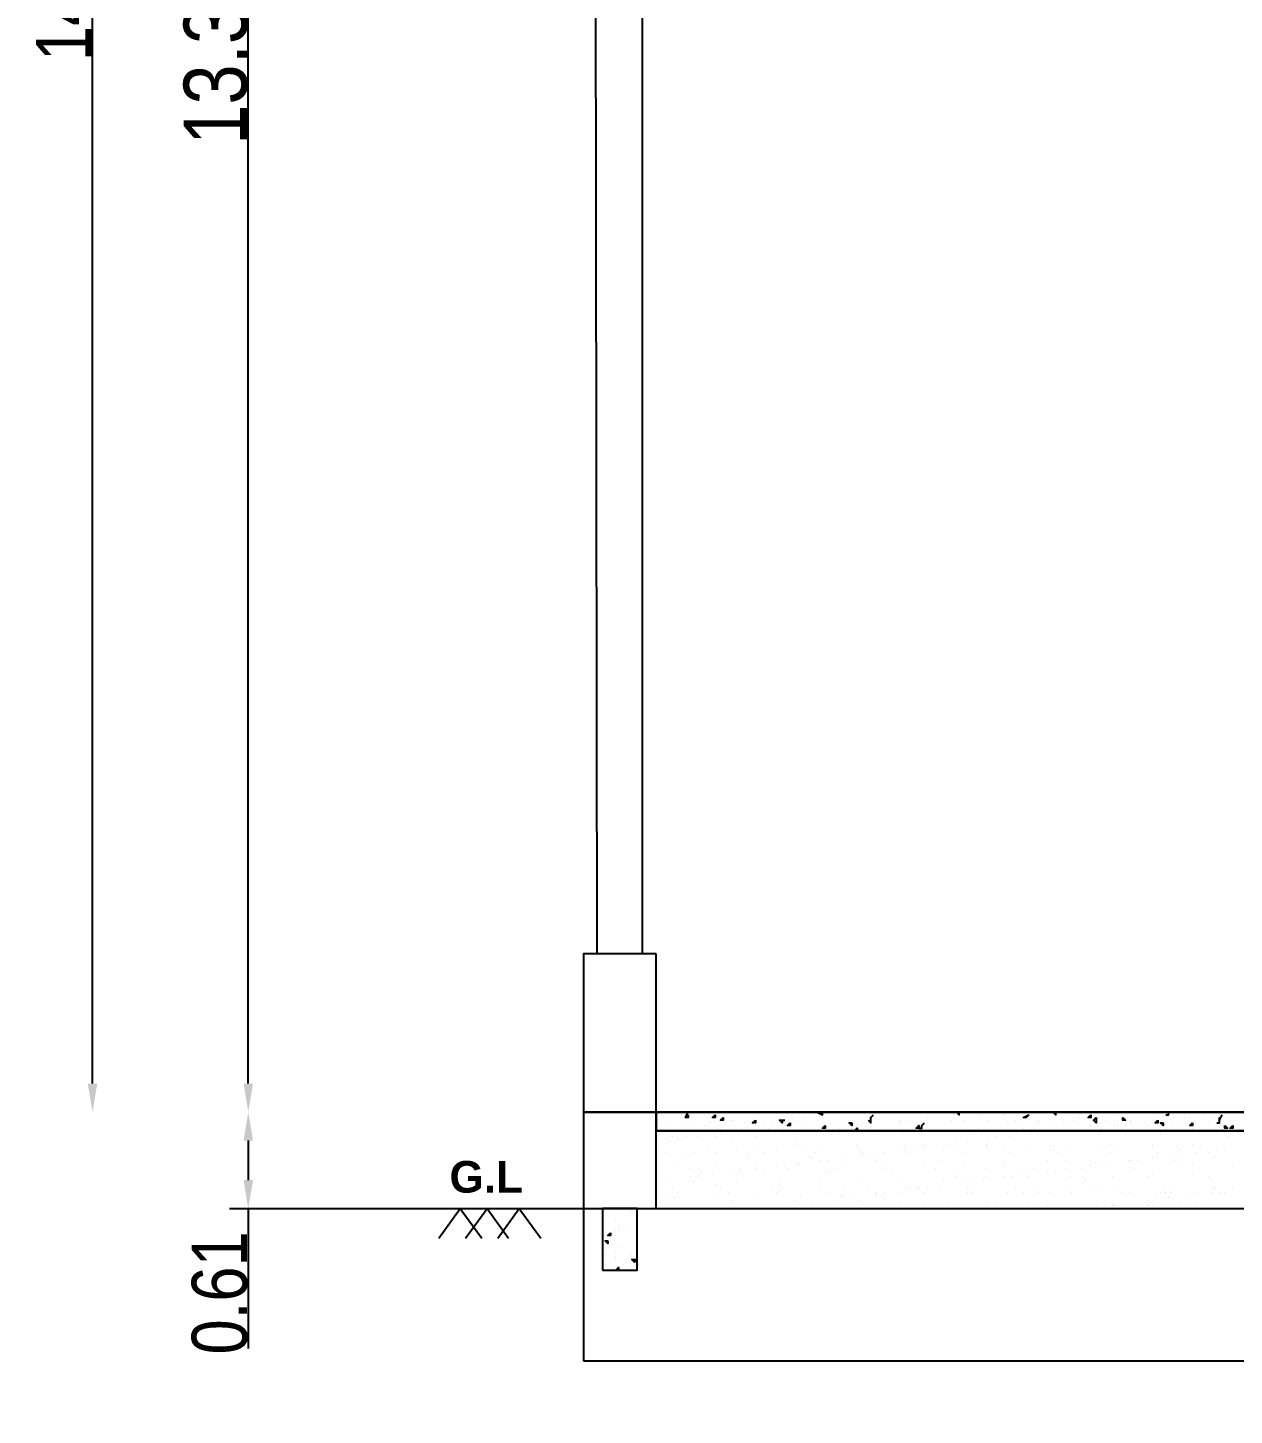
# Model space of a CAD drawing. Header units: metres. Extents: x -941 to 1333, y -28 to 1490.
# Drawn here: x 1014.8 to 1022.43, y 365.86 to 374.63 of the extents above; entities that cross this region are included whole.
import ezdxf

# ---------------------------------------------------------------- set-up
doc = ezdxf.new("R2010")
doc.units = ezdxf.units.M
for name, color, linetype in [('BLK_2_FLR_0_REGULAR_ROOM_1', 4, 'Continuous'), ('BLK_2_HT_OF_BLDG', 5, 'Continuous'), ('BLK_2_PLINTH_HEIGHT', 7, 'Continuous'), ('window', 3, 'Continuous')]:
    doc.layers.add(name, color=color, linetype=linetype)
doc.styles.add('PDF Arial Bold', font='arialbd.ttf')
doc.styles.add('style2A', font='swissc.ttf')
doc.dimstyles.get("Standard").update_dxf_attribs({"dimtxt": 0.4, "dimasz": 0.18, "dimexe": 0.18, "dimexo": 0.0625, "dimgap": 0, "dimtad": 0, "dimzin": 0, "dimdsep": 46, "dimtxsty": 'style2A', "dimcen": 0.09, "dimse1": 1, "dimse2": 1, "dimadec": 0, "dimazin": 0, "dimtfac": 1, "dimtofl": 0, "dimtmove": 0, "dimatfit": 3, "dimfxl": 0, "dimtolj": 1, "dimtzin": 0, "dimarcsym": 0})

# ---------------------------------------------------------------- blocks, each defined once
blk = doc.blocks.new('*D948')
at = {"layer": 'BLK_2_PLINTH_HEIGHT', "color": 0, "lineweight": -2}
for p, q in [((1016.1952, 367.5928), (1016.1952, 367.3423)), ((1016.1952, 367.1623), (1016.1952, 366.2766))]:
    blk.add_line(p, q, dxfattribs=at)
at = {"layer": 'BLK_2_PLINTH_HEIGHT', "color": 0}
for points in [[(1016.1652, 367.5928), (1016.2252, 367.5928), (1016.1952, 367.7728)], [(1016.1652, 367.3423), (1016.2252, 367.3423), (1016.1952, 367.1623)]]:
    blk.add_solid(points, dxfattribs=at)
at = {"layer": 'Defpoints', "color": 0}
for p in [(1018.315, 367.7728), (1016.1952, 367.1623), (1018.315, 367.1623)]:
    blk.add_point(p, dxfattribs=at)
at = {"layer": 'BLK_2_PLINTH_HEIGHT', "color": 0, "insert": (1016.0155, 366.6295), "char_height": 0.35, "attachment_point": 5, "rotation": 90, "style": 'style2A'}
blk.add_mtext('\\A2;0.61', dxfattribs=at)
blk = doc.blocks.new('*D958')
at = {"layer": 'BLK_2_HT_OF_BLDG', "color": 0, "lineweight": -2}
blk.add_line((1015.2107, 367.9528), (1015.2107, 381.8887), dxfattribs=at)
at = {"layer": 'BLK_2_HT_OF_BLDG', "color": 0}
for points in [[(1015.1807, 381.8887), (1015.2407, 381.8887), (1015.2107, 382.0687)], [(1015.1807, 367.9528), (1015.2407, 367.9528), (1015.2107, 367.7728)]]:
    blk.add_solid(points, dxfattribs=at)
at = {"layer": 'Defpoints', "color": 0}
for p in [(1015.2107, 382.0687), (1025.0305, 382.0687), (1018.315, 367.7728)]:
    blk.add_point(p, dxfattribs=at)
at = {"layer": 'BLK_2_HT_OF_BLDG', "color": 0, "insert": (1015.031, 374.9208), "char_height": 0.35, "attachment_point": 5, "rotation": 90, "style": 'style2A'}
blk.add_mtext('\\A2;14.30', dxfattribs=at)
blk = doc.blocks.new('*D955')
at = {"layer": 'BLK_2_FLR_0_REGULAR_ROOM_1', "color": 0, "lineweight": -2}
blk.add_line((1016.1952, 367.9528), (1016.1952, 380.973), dxfattribs=at)
at = {"layer": 'BLK_2_FLR_0_REGULAR_ROOM_1', "color": 0}
for points in [[(1016.1652, 380.973), (1016.2252, 380.973), (1016.1952, 381.153)], [(1016.1652, 367.9528), (1016.2252, 367.9528), (1016.1952, 367.7728)]]:
    blk.add_solid(points, dxfattribs=at)
at = {"layer": 'Defpoints', "color": 0}
for p in [(1016.1952, 381.153), (1025.0559, 381.153), (1025.0559, 367.7728)]:
    blk.add_point(p, dxfattribs=at)
at = {"layer": 'BLK_2_FLR_0_REGULAR_ROOM_1', "color": 0, "insert": (1015.9898, 374.4629), "char_height": 0.4, "attachment_point": 5, "rotation": 90, "style": 'style2A'}
blk.add_mtext('\\A2;13.38', dxfattribs=at)

msp = doc.modelspace()

# ---------------------------------------------------------------- linework, layer by layer
at = {"lineweight": 25}
for points in [[(1018.39975, 368.77335), (1018.38279, 381.15298)], [(1018.68805, 368.77335), (1018.68805, 381.15298)], [(1018.31496, 367.77281), (1031.81385, 367.77281)], [(1018.97634, 367.75585), (1018.97634, 367.73889), (1018.95938, 367.73889), (1018.97634, 367.77281)], [(1019.02721, 367.77281), (1019.02721, 367.77281)], [(1019.79034, 367.77281), (1019.82426, 367.75585), (1019.82426, 367.77281)], [(1020.67218, 367.77281), (1020.68914, 367.75585), (1020.68914, 367.77281)], [(1021.28268, 367.77281), (1021.28268, 367.77281)], [(1021.28268, 367.77281), (1021.29964, 367.75585), (1021.29964, 367.77281)], [(1021.99493, 367.75585), (1022.01189, 367.75585), (1022.01189, 367.77281)], [(1018.80675, 367.75585), (1018.80675, 367.75585)], [(1018.84067, 367.68801), (1018.84067, 367.68801)], [(1018.95938, 367.75585), (1018.95938, 367.75585)], [(1018.95938, 367.68801), (1018.95938, 367.68801)], [(1018.9933, 367.68801), (1018.9933, 367.68801)], [(1019.07809, 367.68801), (1019.07809, 367.68801)], [(1019.11201, 367.70497), (1019.11201, 367.70497)], [(1019.24767, 367.72193), (1019.24767, 367.72193)], [(1019.26463, 367.72193), (1019.26463, 367.72193)], [(1019.26463, 367.68801), (1019.26463, 367.68801)], [(1019.33246, 367.70497), (1019.33246, 367.70497)], [(1019.41726, 367.75585), (1019.41726, 367.75585)], [(1019.41726, 367.75585), (1019.41726, 367.75585)], [(1019.45117, 367.70497), (1019.45117, 367.70497)], [(1019.50205, 367.68801), (1019.50205, 367.68801)], [(1019.56988, 367.72193), (1019.56988, 367.70497), (1019.55292, 367.72193), (1019.58684, 367.72193)], [(1019.63772, 367.73889), (1019.63772, 367.73889)], [(1019.67163, 367.72193), (1019.67163, 367.72193)], [(1019.70555, 367.73889), (1019.70555, 367.73889)], [(1019.72251, 367.68801), (1019.72251, 367.68801)], [(1019.82426, 367.75585), (1019.82426, 367.75585)], [(1019.84122, 367.73889), (1019.84122, 367.73889)], [(1019.87513, 367.70497), (1019.87513, 367.70497)], [(1019.92601, 367.75585), (1019.92601, 367.75585)], [(1020.02776, 367.73889), (1020.02776, 367.73889)], [(1020.07863, 367.75585), (1020.07863, 367.75585)], [(1020.11255, 367.72193), (1020.12951, 367.70497), (1020.12951, 367.73889), (1020.14647, 367.75585)], [(1020.12951, 367.68801), (1020.12951, 367.68801)], [(1020.18038, 367.75585), (1020.18038, 367.75585)], [(1020.24822, 367.75585), (1020.24822, 367.75585)], [(1020.31605, 367.72193), (1020.31605, 367.72193)], [(1020.31605, 367.70497), (1020.31605, 367.70497)], [(1020.38389, 367.72193), (1020.38389, 367.72193)], [(1020.40084, 367.73889), (1020.40084, 367.73889)], [(1020.43476, 367.67106), (1020.4178, 367.67106), (1020.43476, 367.68801), (1020.43476, 367.67106), (1020.45172, 367.67106), (1020.45172, 367.68801), (1020.46868, 367.70497)], [(1020.48564, 367.73889), (1020.48564, 367.73889)], [(1020.48564, 367.70497), (1020.48564, 367.70497)], [(1020.50259, 367.73889), (1020.50259, 367.73889)], [(1020.55347, 367.73889), (1020.55347, 367.73889)], [(1020.63826, 367.72193), (1020.63826, 367.72193)], [(1020.65522, 367.75585), (1020.65522, 367.75585)], [(1020.72305, 367.72193), (1020.72305, 367.72193)], [(1020.80785, 367.73889), (1020.80785, 367.73889)], [(1020.8248, 367.75585), (1020.8248, 367.75585)], [(1020.87568, 367.72193), (1020.87568, 367.72193)], [(1020.96047, 367.75585), (1020.96047, 367.75585)], [(1020.97743, 367.75585), (1020.97743, 367.75585)], [(1020.99439, 367.70497), (1020.99439, 367.70497)], [(1021.04526, 367.72193), (1021.04526, 367.72193)], [(1021.06222, 367.70497), (1021.06222, 367.70497)], [(1021.14701, 367.75585), (1021.14701, 367.75585)], [(1021.18093, 367.72193), (1021.18093, 367.72193)], [(1021.19789, 367.70497), (1021.19789, 367.70497)], [(1021.26572, 367.70497), (1021.26572, 367.70497)], [(1021.29964, 367.73889), (1021.29964, 367.73889)], [(1021.35051, 367.70497), (1021.35051, 367.70497)], [(1021.36747, 367.75585), (1021.36747, 367.75585)], [(1021.36747, 367.70497), (1021.36747, 367.70497)], [(1021.41835, 367.72193), (1021.41835, 367.72193)], [(1021.43531, 367.75585), (1021.43531, 367.75585)], [(1021.45226, 367.73889), (1021.45226, 367.73889)], [(1021.5201, 367.73889), (1021.5201, 367.73889)], [(1021.5201, 367.68801), (1021.5201, 367.68801)], [(1021.57097, 367.73889), (1021.57097, 367.73889)], [(1021.62185, 367.72193), (1021.62185, 367.72193)], [(1021.67272, 367.68801), (1021.67272, 367.68801)], [(1021.68968, 367.75585), (1021.68968, 367.75585)], [(1021.68968, 367.68801), (1021.68968, 367.68801)], [(1021.7236, 367.75585), (1021.7236, 367.75585)], [(1021.74056, 367.68801), (1021.74056, 367.68801)], [(1021.77447, 367.72193), (1021.77447, 367.72193)], [(1021.77447, 367.70497), (1021.77447, 367.70497)], [(1021.84231, 367.68801), (1021.84231, 367.68801)], [(1021.85927, 367.70497), (1021.85927, 367.70497)], [(1021.87622, 367.68801), (1021.87622, 367.68801)], [(1021.94406, 367.72193), (1021.94406, 367.72193)], [(1021.94406, 367.72193), (1021.94406, 367.72193)], [(1022.02885, 367.70497), (1022.02885, 367.70497)], [(1022.04581, 367.73889), (1022.04581, 367.73889)], [(1022.09668, 367.70497), (1022.09668, 367.70497)], [(1022.11364, 367.75585), (1022.11364, 367.75585)], [(1022.11364, 367.73889), (1022.11364, 367.73889)], [(1022.18148, 367.72193), (1022.18148, 367.72193)], [(1022.23235, 367.75585), (1022.23235, 367.75585)], [(1022.26627, 367.70497), (1022.26627, 367.70497)], [(1022.31714, 367.70497), (1022.3341, 367.70497), (1022.3341, 367.73889)], [(1022.3341, 367.72193), (1022.35106, 367.75585)], [(1022.3341, 367.75585), (1022.3341, 367.75585)], [(1022.40194, 367.68801), (1022.40194, 367.68801)], [(1022.41889, 367.68801), (1022.41889, 367.68801)], [(1024.81003, 367.6541), (1024.82699, 367.6541), (1018.77284, 367.6541)], [(1018.80675, 367.67106), (1018.80675, 367.67106)], [(1018.84067, 367.60322), (1018.84067, 367.60322)], [(1018.85763, 367.58626), (1018.85763, 367.58626)], [(1018.87459, 367.6541), (1018.89155, 367.6541)], [(1018.87459, 367.6541), (1018.87459, 367.6541)], [(1018.87459, 367.62018), (1018.87459, 367.62018)], [(1018.89155, 367.6541), (1018.89155, 367.6541)], [(1018.89155, 367.6541), (1018.89155, 367.6541)], [(1018.9085, 367.60322), (1018.9085, 367.60322)], [(1018.95938, 367.6541), (1018.95938, 367.6541)], [(1018.95938, 367.62018), (1018.95938, 367.62018)], [(1019.04417, 367.62018), (1019.04417, 367.62018)], [(1019.06113, 367.6541), (1019.06113, 367.6541)], [(1019.14592, 367.62018), (1019.14592, 367.62018)], [(1019.16288, 367.67106), (1019.16288, 367.67106)], [(1019.17984, 367.63714), (1019.17984, 367.63714)], [(1019.24767, 367.58626), (1019.24767, 367.58626)], [(1019.31551, 367.67106), (1019.31551, 367.67106)], [(1019.31551, 367.6541), (1019.31551, 367.6541)], [(1019.4003, 367.62018), (1019.4003, 367.62018)], [(1019.41726, 367.6541), (1019.41726, 367.6541)], [(1019.48509, 367.67106), (1019.48509, 367.67106)], [(1019.56988, 367.67106), (1019.56988, 367.67106)], [(1019.63772, 367.6541), (1019.63772, 367.6541)], [(1019.65467, 367.58626), (1019.65467, 367.58626)], [(1019.67163, 367.63714), (1019.67163, 367.63714)], [(1019.79034, 367.6541), (1019.79034, 367.6541)], [(1019.92601, 367.67106), (1019.92601, 367.67106)], [(1019.92601, 367.63714), (1019.92601, 367.63714)], [(1020.0108, 367.67106), (1020.0108, 367.67106)], [(1020.06168, 367.6541), (1020.02776, 367.6541), (1020.04472, 367.67106), (1020.04472, 367.6541)], [(1020.12951, 367.67106), (1020.12951, 367.67106)], [(1020.18038, 367.6541), (1020.18038, 367.6541)], [(1020.18038, 367.63714), (1020.18038, 367.63714)], [(1020.26518, 367.6541), (1020.26518, 367.6541)], [(1020.26518, 367.6541), (1020.26518, 367.6541)], [(1020.33301, 367.67106), (1020.33301, 367.67106)], [(1020.45172, 367.63714), (1020.45172, 367.63714)], [(1020.60434, 367.6541), (1020.60434, 367.6541)], [(1020.67218, 367.58626), (1020.67218, 367.58626)], [(1020.68914, 367.6541), (1020.68914, 367.6541)], [(1020.72305, 367.6541), (1020.72305, 367.6541)], [(1020.74001, 367.58626), (1020.74001, 367.58626)], [(1020.77393, 367.6541), (1020.79089, 367.6541)], [(1020.77393, 367.63714), (1020.77393, 367.63714)], [(1020.80785, 367.67106), (1020.80785, 367.67106)], [(1020.85872, 367.6541), (1020.87568, 367.6541)], [(1020.85872, 367.6541), (1020.85872, 367.6541)], [(1020.87568, 367.6541), (1020.87568, 367.6541)], [(1020.87568, 367.60322), (1020.87568, 367.60322)], [(1020.92655, 367.62018), (1020.92655, 367.62018)], [(1020.94351, 367.6541), (1020.94351, 367.6541)], [(1020.97743, 367.6541), (1020.97743, 367.6541)], [(1021.01135, 367.62018), (1021.01135, 367.62018)], [(1021.09614, 367.67106), (1021.09614, 367.67106)], [(1021.14701, 367.63714), (1021.14701, 367.63714)], [(1021.16397, 367.67106), (1021.16397, 367.67106)], [(1021.46922, 367.6541), (1021.46922, 367.6541)], [(1021.57097, 367.63714), (1021.57097, 367.63714)], [(1021.58793, 367.67106), (1021.58793, 367.67106)], [(1021.7236, 367.67106), (1021.7236, 367.67106)], [(1021.96102, 367.63714), (1021.96102, 367.63714)], [(1021.99493, 367.67106), (1021.99493, 367.67106)], [(1022.16452, 367.67106), (1022.16452, 367.67106)], [(1022.23235, 367.6541), (1022.23235, 367.6541)], [(1022.31714, 367.6541), (1022.31714, 367.6541)], [(1022.3341, 367.6541), (1022.3341, 367.6541)], [(1022.35106, 367.6541), (1022.35106, 367.6541)], [(1022.36802, 367.63714), (1022.36802, 367.63714)], [(1022.38498, 367.62018), (1022.38498, 367.62018)], [(1022.41889, 367.67106), (1022.41889, 367.67106)], [(1018.7898, 367.53539), (1018.7898, 367.53539)], [(1018.84067, 367.51843), (1018.84067, 367.51843)], [(1018.94242, 367.50147), (1018.94242, 367.50147)], [(1019.01026, 367.51843), (1019.01026, 367.51843)], [(1019.09505, 367.53539), (1019.09505, 367.53539)], [(1019.14592, 367.51843), (1019.14592, 367.51843)], [(1019.28159, 367.53539), (1019.28159, 367.53539)], [(1019.34942, 367.50147), (1019.34942, 367.50147)], [(1019.41726, 367.55235), (1019.41726, 367.55235)], [(1019.45117, 367.51843), (1019.45117, 367.51843)], [(1019.53597, 367.53539), (1019.53597, 367.53539)], [(1019.67163, 367.56931), (1019.67163, 367.56931)], [(1019.72251, 367.55235), (1019.72251, 367.55235)], [(1019.77338, 367.51843), (1019.77338, 367.51843)], [(1019.79034, 367.53539), (1019.79034, 367.53539)], [(1020.04472, 367.56931), (1020.04472, 367.56931)], [(1020.04472, 367.55235), (1020.04472, 367.55235)], [(1020.06168, 367.53539), (1020.06168, 367.53539)], [(1020.07863, 367.51843), (1020.07863, 367.51843)], [(1020.07863, 367.50147), (1020.07863, 367.50147)], [(1020.12951, 367.50147), (1020.12951, 367.50147)], [(1020.2143, 367.51843), (1020.2143, 367.51843)], [(1020.33301, 367.55235), (1020.33301, 367.55235)], [(1020.34997, 367.55235), (1020.34997, 367.55235)], [(1020.34997, 367.53539), (1020.34997, 367.53539)], [(1020.38389, 367.51843), (1020.38389, 367.51843)], [(1020.40084, 367.53539), (1020.40084, 367.53539)], [(1020.45172, 367.56931), (1020.45172, 367.56931)], [(1020.46868, 367.55235), (1020.46868, 367.55235)], [(1020.46868, 367.55235), (1020.46868, 367.55235)], [(1020.58739, 367.53539), (1020.58739, 367.53539)], [(1020.60434, 367.56931), (1020.60434, 367.56931)], [(1020.65522, 367.55235), (1020.65522, 367.55235)], [(1020.7061, 367.51843), (1020.7061, 367.51843)], [(1020.85872, 367.56931), (1020.85872, 367.56931)], [(1020.85872, 367.55235), (1020.85872, 367.55235)], [(1020.97743, 367.55235), (1020.97743, 367.55235)], [(1021.01135, 367.51843), (1021.01135, 367.51843)], [(1021.1131, 367.55235), (1021.1131, 367.55235)], [(1021.26572, 367.55235), (1021.26572, 367.55235)], [(1021.28268, 367.55235), (1021.28268, 367.55235)], [(1021.28268, 367.53539), (1021.28268, 367.53539)], [(1021.3166, 367.51843), (1021.3166, 367.51843)], [(1021.36747, 367.55235), (1021.36747, 367.55235)], [(1021.58793, 367.55235), (1021.58793, 367.55235)], [(1021.63881, 367.56931), (1021.63881, 367.56931)], [(1021.63881, 367.51843), (1021.63881, 367.51843)], [(1021.67272, 367.55235), (1021.67272, 367.55235)], [(1021.91014, 367.56931), (1021.91014, 367.56931)], [(1021.91014, 367.55235), (1021.91014, 367.55235)], [(1021.94406, 367.51843), (1021.94406, 367.51843)], [(1022.04581, 367.50147), (1022.04581, 367.50147)], [(1022.06277, 367.55235), (1022.06277, 367.55235)], [(1022.07973, 367.53539), (1022.07973, 367.53539)], [(1022.09668, 367.50147), (1022.09668, 367.50147)], [(1022.16452, 367.56931), (1022.16452, 367.56931)], [(1022.18148, 367.51843), (1022.18148, 367.51843)], [(1022.21539, 367.55235), (1022.21539, 367.55235)], [(1022.26627, 367.51843), (1022.26627, 367.51843)], [(1022.31714, 367.53539), (1022.31714, 367.53539)], [(1022.36802, 367.53539), (1022.36802, 367.53539)], [(1018.89155, 367.43364), (1018.89155, 367.43364)], [(1018.9933, 367.41668), (1018.9933, 367.41668)], [(1019.04417, 367.41668), (1019.04417, 367.41668)], [(1019.14592, 367.43364), (1019.14592, 367.43364)], [(1019.29855, 367.41668), (1019.29855, 367.41668)], [(1019.36638, 367.48451), (1019.36638, 367.48451)], [(1019.4003, 367.43364), (1019.4003, 367.43364)], [(1019.4003, 367.41668), (1019.4003, 367.41668)], [(1019.53597, 367.43364), (1019.53597, 367.43364)], [(1019.58684, 367.43364), (1019.58684, 367.43364)], [(1019.6038, 367.41668), (1019.6038, 367.41668)], [(1019.67163, 367.4506), (1019.67163, 367.4506)], [(1019.67163, 367.43364), (1019.67163, 367.43364)], [(1019.75642, 367.48451), (1019.75642, 367.48451)], [(1019.8073, 367.46756), (1019.8073, 367.46756)], [(1019.85818, 367.46756), (1019.85818, 367.46756)], [(1019.92601, 367.41668), (1019.92601, 367.41668)], [(1019.94297, 367.48451), (1019.94297, 367.48451)], [(1019.94297, 367.4506), (1019.94297, 367.4506)], [(1020.14647, 367.48451), (1020.14647, 367.48451)], [(1020.16343, 367.46756), (1020.16343, 367.46756)], [(1020.19734, 367.43364), (1020.19734, 367.43364)], [(1020.23126, 367.41668), (1020.23126, 367.41668)], [(1020.46868, 367.4506), (1020.46868, 367.4506)], [(1020.53651, 367.41668), (1020.53651, 367.41668)], [(1020.55347, 367.46756), (1020.55347, 367.46756)], [(1020.72305, 367.4506), (1020.72305, 367.4506)], [(1020.85872, 367.41668), (1020.85872, 367.41668)], [(1020.96047, 367.46756), (1020.96047, 367.46756)], [(1020.97743, 367.4506), (1020.97743, 367.4506)], [(1020.97743, 367.4506), (1020.97743, 367.4506)], [(1021.16397, 367.41668), (1021.16397, 367.41668)], [(1021.24876, 367.46756), (1021.24876, 367.46756)], [(1021.36747, 367.46756), (1021.36747, 367.46756)], [(1021.36747, 367.41668), (1021.36747, 367.41668)], [(1021.46922, 367.41668), (1021.46922, 367.41668)], [(1021.5201, 367.46756), (1021.5201, 367.46756)], [(1021.5201, 367.43364), (1021.5201, 367.43364)], [(1021.57097, 367.43364), (1021.57097, 367.43364)], [(1021.63881, 367.4506), (1021.63881, 367.4506)], [(1021.75752, 367.46756), (1021.75752, 367.46756)], [(1021.77447, 367.46756), (1021.77447, 367.46756)], [(1021.77447, 367.46756), (1021.77447, 367.46756)], [(1021.77447, 367.4506), (1021.77447, 367.4506)], [(1021.79143, 367.41668), (1021.79143, 367.41668)], [(1021.82535, 367.46756), (1021.82535, 367.46756)], [(1021.91014, 367.48451), (1021.91014, 367.48451)], [(1022.04581, 367.46756), (1022.04581, 367.46756)], [(1022.09668, 367.43364), (1022.09668, 367.43364)], [(1022.16452, 367.4506), (1022.16452, 367.4506)], [(1022.30018, 367.48451), (1022.30018, 367.48451)], [(1022.41889, 367.43364), (1022.41889, 367.43364)], [(1018.77284, 367.33189), (1018.77284, 367.33189)], [(1018.85763, 367.34885), (1018.85763, 367.34885)], [(1018.9933, 367.36581), (1018.9933, 367.36581)], [(1019.01026, 367.33189), (1019.01026, 367.33189)], [(1019.04417, 367.36581), (1019.04417, 367.36581)], [(1019.06113, 367.39972), (1019.06113, 367.39972)], [(1019.12896, 367.38276), (1019.12896, 367.38276)], [(1019.26463, 367.39972), (1019.26463, 367.39972)], [(1019.28159, 367.33189), (1019.28159, 367.33189)], [(1019.31551, 367.39972), (1019.31551, 367.39972)], [(1019.45117, 367.39972), (1019.45117, 367.39972)], [(1019.55292, 367.33189), (1019.55292, 367.33189)], [(1019.8073, 367.33189), (1019.8073, 367.33189)], [(1019.85818, 367.39972), (1019.85818, 367.39972)], [(1019.87513, 367.38276), (1019.87513, 367.38276)], [(1020.07863, 367.34885), (1020.07863, 367.34885)], [(1020.26518, 367.38276), (1020.26518, 367.38276)], [(1020.33301, 367.34885), (1020.33301, 367.34885)], [(1020.58739, 367.34885), (1020.58739, 367.34885)], [(1020.65522, 367.38276), (1020.65522, 367.38276)], [(1020.67218, 367.36581), (1020.67218, 367.36581)], [(1020.7061, 367.33189), (1020.7061, 367.33189)], [(1020.75697, 367.33189), (1020.75697, 367.33189)], [(1020.84176, 367.34885), (1020.84176, 367.34885)], [(1020.85872, 367.36581), (1020.85872, 367.36581)], [(1020.97743, 367.36581), (1020.97743, 367.36581)], [(1021.0283, 367.36581), (1021.0283, 367.36581)], [(1021.06222, 367.38276), (1021.06222, 367.38276)], [(1021.1131, 367.38276), (1021.1131, 367.38276)], [(1021.13006, 367.36581), (1021.13006, 367.36581)], [(1021.24876, 367.39972), (1021.24876, 367.39972)], [(1021.29964, 367.39972), (1021.29964, 367.39972)], [(1021.38443, 367.36581), (1021.38443, 367.36581)], [(1021.46922, 367.36581), (1021.46922, 367.36581)], [(1021.48618, 367.34885), (1021.48618, 367.34885)], [(1021.65577, 367.36581), (1021.65577, 367.36581)], [(1021.87622, 367.36581), (1021.87622, 367.36581)], [(1021.91014, 367.38276), (1021.91014, 367.38276)], [(1022.16452, 367.38276), (1022.16452, 367.38276)], [(1022.26627, 367.36581), (1022.26627, 367.36581)], [(1022.28323, 367.34885), (1022.28323, 367.34885)], [(1018.87459, 367.29797), (1018.87459, 367.29797)], [(1018.9085, 367.26405), (1018.9085, 367.26405)], [(1019.14592, 367.31493), (1019.14592, 367.31493)], [(1019.17984, 367.29797), (1019.17984, 367.29797)], [(1019.23071, 367.26405), (1019.23071, 367.26405)], [(1019.50205, 367.29797), (1019.50205, 367.29797)], [(1019.53597, 367.26405), (1019.53597, 367.26405)], [(1019.55292, 367.31493), (1019.55292, 367.31493)], [(1019.56988, 367.29797), (1019.56988, 367.29797)], [(1019.68859, 367.2471), (1019.68859, 367.2471)], [(1019.8073, 367.29797), (1019.8073, 367.29797)], [(1019.84122, 367.26405), (1019.84122, 367.26405)], [(1019.94297, 367.2471), (1019.94297, 367.2471)], [(1019.95993, 367.29797), (1019.95993, 367.29797)], [(1020.11255, 367.29797), (1020.11255, 367.29797)], [(1020.16343, 367.26405), (1020.16343, 367.26405)], [(1020.16343, 367.2471), (1020.16343, 367.2471)], [(1020.19734, 367.2471), (1020.19734, 367.2471)], [(1020.2143, 367.26405), (1020.2143, 367.26405)], [(1020.29909, 367.26405), (1020.29909, 367.26405)], [(1020.34997, 367.29797), (1020.34997, 367.29797)], [(1020.36693, 367.28101), (1020.36693, 367.28101)], [(1020.43476, 367.29797), (1020.43476, 367.29797)], [(1020.43476, 367.28101), (1020.43476, 367.28101)], [(1020.46868, 367.26405), (1020.46868, 367.26405)], [(1020.46868, 367.26405), (1020.46868, 367.26405)], [(1020.48564, 367.29797), (1020.48564, 367.29797)], [(1020.57043, 367.29797), (1020.57043, 367.29797)], [(1020.74001, 367.29797), (1020.74001, 367.29797)], [(1020.74001, 367.26405), (1020.74001, 367.26405)], [(1020.75697, 367.28101), (1020.75697, 367.28101)], [(1020.77393, 367.26405), (1020.77393, 367.26405)], [(1020.99439, 367.26405), (1020.99439, 367.26405)], [(1021.04526, 367.29797), (1021.04526, 367.29797)], [(1021.09614, 367.26405), (1021.09614, 367.26405)], [(1021.16397, 367.28101), (1021.16397, 367.28101)], [(1021.18093, 367.26405), (1021.18093, 367.26405)], [(1021.26572, 367.26405), (1021.26572, 367.26405)], [(1021.36747, 367.29797), (1021.36747, 367.29797)], [(1021.40139, 367.26405), (1021.40139, 367.26405)], [(1021.5201, 367.28101), (1021.5201, 367.28101)], [(1021.57097, 367.28101), (1021.57097, 367.28101)], [(1021.67272, 367.29797), (1021.67272, 367.29797)], [(1021.7236, 367.26405), (1021.7236, 367.26405)], [(1021.77447, 367.26405), (1021.77447, 367.26405)], [(1021.96102, 367.26405), (1021.96102, 367.26405)], [(1021.97798, 367.29797), (1021.97798, 367.29797)], [(1021.99493, 367.26405), (1021.99493, 367.26405)], [(1022.02885, 367.26405), (1022.02885, 367.26405)], [(1022.04581, 367.28101), (1022.04581, 367.28101)], [(1022.14756, 367.2471), (1022.14756, 367.2471)], [(1022.19843, 367.26405), (1022.19843, 367.26405)], [(1022.28323, 367.26405), (1022.28323, 367.26405)], [(1022.30018, 367.29797), (1022.30018, 367.29797)], [(1022.30018, 367.28101), (1022.30018, 367.28101)], [(1022.3341, 367.26405), (1022.3341, 367.26405)], [(1022.36802, 367.26405), (1022.36802, 367.26405)], [(1022.41889, 367.29797), (1022.41889, 367.29797)], [(1016.07645, 367.1623), (1016.31387, 367.1623)], [(1016.19516, 367.1623), (1033.02219, 367.1623)], [(1017.077, 367.1623), (1017.31442, 367.1623)], [(1017.39921, 366.97576), (1017.53487, 367.1623), (1017.67054, 366.97576)], [(1017.56879, 366.97576), (1017.70446, 367.1623), (1017.84013, 366.97576)], [(1017.77229, 366.97576), (1017.90796, 367.1623), (1018.04363, 366.97576)], [(1018.48454, 367.14535), (1018.48454, 367.14535)], [(1018.62021, 367.14535), (1018.62021, 367.14535)], [(1018.63717, 367.14535), (1018.63717, 367.14535)], [(1018.85763, 367.23014), (1018.85763, 367.23014)], [(1018.89155, 367.23014), (1018.89155, 367.23014)], [(1019.06113, 367.1623), (1019.06113, 367.1623)], [(1019.16288, 367.23014), (1019.16288, 367.23014)], [(1019.24767, 367.21318), (1019.24767, 367.21318)], [(1019.26463, 367.19622), (1019.26463, 367.19622)], [(1019.38334, 367.1623), (1019.38334, 367.1623)], [(1019.41726, 367.23014), (1019.41726, 367.23014)], [(1019.48509, 367.1623), (1019.48509, 367.1623)], [(1019.62076, 367.17926), (1019.62076, 367.17926)], [(1019.65467, 367.21318), (1019.65467, 367.21318)], [(1019.67163, 367.19622), (1019.67163, 367.19622)], [(1019.68859, 367.1623), (1019.68859, 367.1623)], [(1019.75642, 367.19622), (1019.75642, 367.19622)], [(1019.89209, 367.21318), (1019.89209, 367.21318)], [(1019.94297, 367.23014), (1019.94297, 367.23014)], [(1019.99384, 367.17926), (1019.99384, 367.17926)], [(1020.02776, 367.23014), (1020.02776, 367.23014)], [(1020.06168, 367.21318), (1020.06168, 367.21318)], [(1020.07863, 367.19622), (1020.07863, 367.19622)], [(1020.31605, 367.17926), (1020.31605, 367.17926)], [(1020.34997, 367.1623), (1020.34997, 367.1623)], [(1020.46868, 367.19622), (1020.46868, 367.19622)], [(1020.60434, 367.1623), (1020.60434, 367.1623)], [(1020.6213, 367.17926), (1020.6213, 367.17926)], [(1020.85872, 367.19622), (1020.85872, 367.19622)], [(1020.87568, 367.17926), (1020.87568, 367.17926)], [(1020.87568, 367.1623), (1020.87568, 367.1623)], [(1020.92655, 367.17926), (1020.92655, 367.17926)], [(1021.13006, 367.17926), (1021.13006, 367.17926)], [(1021.24876, 367.17926), (1021.24876, 367.17926)], [(1021.26572, 367.19622), (1021.26572, 367.19622)], [(1021.38443, 367.1623), (1021.38443, 367.1623)], [(1021.46922, 367.1623), (1021.46922, 367.1623)], [(1021.55402, 367.17926), (1021.55402, 367.17926)], [(1021.60489, 367.17926), (1021.60489, 367.17926)], [(1021.65577, 367.19622), (1021.65577, 367.19622)], [(1021.65577, 367.17926), (1021.65577, 367.17926)], [(1021.67272, 367.17926), (1021.67272, 367.17926)], [(1021.68968, 367.1623), (1021.68968, 367.1623)], [(1021.74056, 367.19622), (1021.74056, 367.19622)], [(1021.87622, 367.21318), (1021.87622, 367.21318)], [(1021.87622, 367.17926), (1021.87622, 367.17926)], [(1021.91014, 367.17926), (1021.91014, 367.17926)], [(1021.9271, 367.23014), (1021.9271, 367.23014)], [(1022.01189, 367.23014), (1022.01189, 367.23014)], [(1022.07973, 367.17926), (1022.07973, 367.17926)], [(1022.18148, 367.17926), (1022.18148, 367.17926)], [(1022.18148, 367.17926), (1022.18148, 367.17926)], [(1018.51846, 367.09447), (1018.51846, 367.09447)], [(1018.51846, 367.02664), (1018.51846, 367.02664)], [(1018.51846, 366.99272), (1018.51846, 366.99272)], [(1018.53542, 367.0436), (1018.53542, 367.0436)], [(1018.53542, 367.02664), (1018.53542, 367.02664)], [(1018.60325, 367.0436), (1018.60325, 367.0436)], [(1018.45063, 366.90793), (1018.45063, 366.90793)], [(1018.51846, 366.89097), (1018.51846, 366.89097)], [(1018.53542, 366.92489), (1018.53542, 366.92489)], [(1018.65413, 366.92489), (1018.65413, 366.92489)], [(1018.45063, 366.87401), (1018.45063, 366.87401)], [(1018.45063, 366.80618), (1018.45063, 366.80618)], [(1018.51846, 366.85705), (1018.51846, 366.85705)], [(1018.51846, 366.84009), (1018.51846, 366.84009)], [(1018.56934, 366.80618), (1018.56934, 366.80618)], [(1018.62021, 366.87401), (1018.62021, 366.87401)], [(1018.5015, 366.78922), (1018.5015, 366.78922)], [(1018.51846, 366.77226), (1018.53542, 366.78922), (1018.53542, 366.77226)], [(1018.60325, 366.78922), (1018.60325, 366.78922)]]:
    msp.add_lwpolyline(points, dxfattribs=at)
for points in [[(1018.77284, 368.77335), (1018.31496, 368.77335), (1018.31496, 367.77281), (1018.77284, 367.77281)], [(1018.77284, 367.77281), (1018.31496, 367.77281), (1018.31496, 367.1623), (1018.77284, 367.1623)], [(1024.82699, 367.77281), (1018.77284, 367.77281), (1018.77284, 367.6541), (1024.82699, 367.6541)], [(1019.14592, 367.75585), (1019.14592, 367.73889), (1019.12896, 367.73889)], [(1019.1968, 367.73889), (1019.1968, 367.72193), (1019.17984, 367.72193)], [(1019.4003, 367.72193), (1019.4003, 367.70497), (1019.38334, 367.70497)], [(1019.62076, 367.70497), (1019.62076, 367.68801), (1019.6038, 367.68801)], [(1019.84122, 367.68801), (1019.84122, 367.67106), (1019.82426, 367.67106)], [(1020.0108, 367.70497), (1020.0108, 367.68801), (1019.99384, 367.70497)], [(1021.13006, 367.75585), (1021.1131, 367.73889), (1021.09614, 367.73889)], [(1021.5201, 367.75585), (1021.5201, 367.73889), (1021.50314, 367.73889)], [(1021.55402, 367.73889), (1021.55402, 367.70497), (1021.53706, 367.72193)], [(1021.7236, 367.73889), (1021.74056, 367.72193), (1021.7236, 367.72193)], [(1021.94406, 367.72193), (1021.94406, 367.70497), (1021.9271, 367.70497)], [(1021.97798, 367.70497), (1021.97798, 367.68801), (1021.96102, 367.70497)], [(1022.16452, 367.70497), (1022.16452, 367.68801), (1022.14756, 367.68801)], [(1022.36802, 367.68801), (1022.38498, 367.67106), (1022.36802, 367.67106)], [(1022.41889, 367.68801), (1022.41889, 367.67106), (1022.40194, 367.67106)], [(1018.43367, 366.77226), (1018.65413, 366.77226), (1018.65413, 367.1623), (1018.43367, 367.1623)], [(1018.48454, 367.00968), (1018.48454, 366.99272), (1018.46759, 366.99272)], [(1018.46759, 366.9588), (1018.46759, 366.94185), (1018.45063, 366.9588)], [(1018.65413, 366.84009), (1018.63717, 366.82314), (1018.62021, 366.84009)]]:
    msp.add_lwpolyline(points, close=True, dxfattribs=at)
at = {"layer": 'window'}
msp.add_line((1018.31496, 367.1623), (1018.31496, 366.19894), dxfattribs=at)
at = {"layer": 'window', "linetype": 'Continuous'}
msp.add_lwpolyline([(1018.31496, 366.19894), (1025.05725, 366.19894), (1025.18225, 365.8555), (1025.43225, 366.54237), (1025.55725, 366.19894), (1031.79689, 366.19894)], dxfattribs=at)

# ---------------------------------------------------------------- texts
at = {"insert": (1017.46704, 367.26056), "char_height": 0.199993, "attachment_point": 7, "style": 'PDF Arial Bold'}
msp.add_mtext('G.L', dxfattribs=at)

# ---------------------------------------------------------------- dimensions: what is measured, and where the dimension line sits
at = {"layer": 'BLK_2_FLR_0_REGULAR_ROOM_1', "color": 4}
dim = msp.add_aligned_dim(p1=(1025.05592, 367.77281), p2=(1025.05592, 381.15298), distance=8.86076, dimstyle='Standard', override={"dimtad": 1, "dimtolj": 2}, dxfattribs=at)
dim.commit()
dim.dimension.update_dxf_attribs({"geometry": '*D955', "text_midpoint": (1015.98984, 374.4629)})
at = {"layer": 'BLK_2_HT_OF_BLDG'}
dim = msp.add_linear_dim(base=(1015.2107, 382.06874), p1=(1018.31496, 367.77281), p2=(1025.03049, 382.06874), angle=90, dimstyle='Standard', override={"dimtxt": 0.35, "dimtad": 1, "dimtolj": 2}, dxfattribs=at)
dim.commit()
dim.dimension.update_dxf_attribs({"geometry": '*D958', "text_midpoint": (1015.03104, 374.92077)})
at = {"layer": 'BLK_2_PLINTH_HEIGHT'}
dim = msp.add_linear_dim(base=(1016.19516, 367.1623), p1=(1018.31496, 367.77281), p2=(1018.31496, 367.1623), angle=90, dimstyle='Standard', override={"dimtxt": 0.35, "dimtad": 1, "dimtolj": 2}, dxfattribs=at)
dim.commit()
dim.dimension.update_dxf_attribs({"geometry": '*D948', "text_midpoint": (1016.0155, 366.62946)})

doc.saveas('drawing.dxf')
